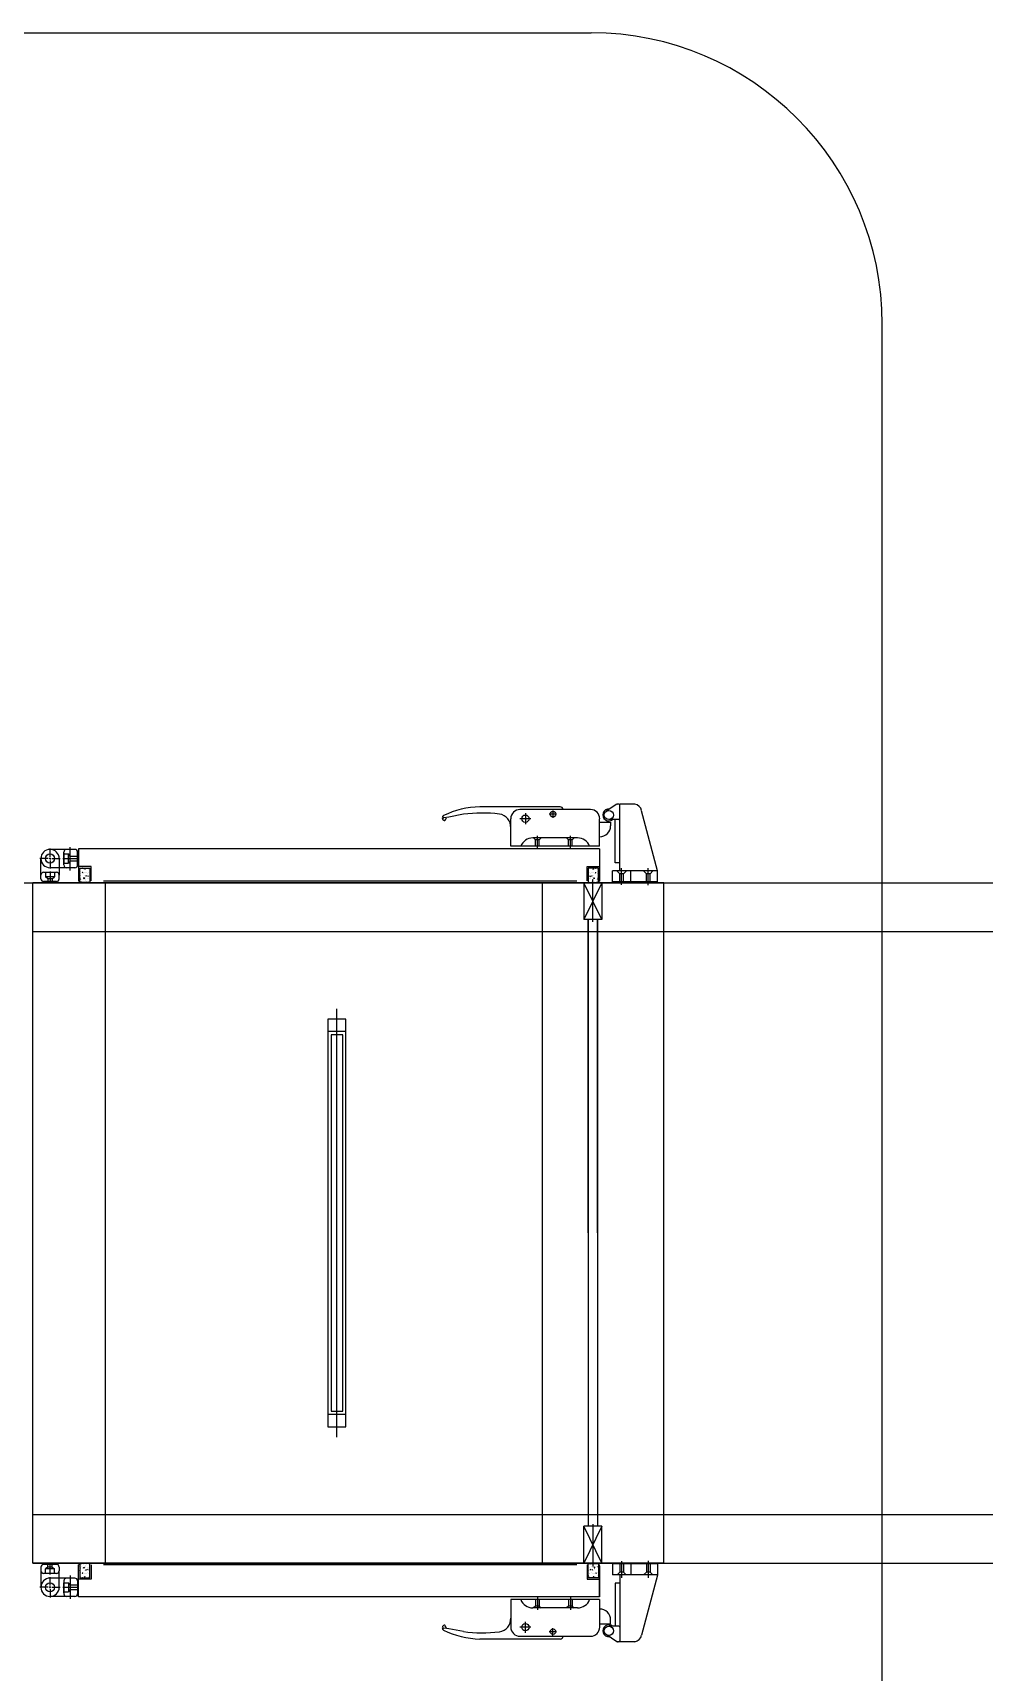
# Model space of a CAD drawing. Header units: millimetres. Extents: x 11414 to 120121, y 3637 to 81420.
# Drawn here: x 95517 to 96497, y 62065 to 63752 of the extents above; entities that cross this region are included whole.
import ezdxf
from ezdxf.enums import TextEntityAlignment as Align

# ---------------------------------------------------------------- set-up
doc = ezdxf.new("R2010")
doc.units = ezdxf.units.MM
doc.header["$LTSCALE"] = 100
doc.layers.get('0').update_dxf_attribs({"color": 251})
for name, color, linetype in [('ARC-7$0$ARCH', 9, 'Continuous'), ('ARC-7$0$동물실', 9, 'Continuous'), ('ARC-7$0$방화석고', 9, 'Continuous'), ('REC', 21, 'Continuous'), ('sp', 21, 'Continuous')]:
    doc.layers.add(name, color=color, linetype=linetype)
doc.styles.add('ARC-7$0$돋움', font='')
doc.styles.add('ARC-7$0$울릉도l', font='')
doc.styles.get('ARC-7$0$돋움').set_extended_font_data('DotumChe')
doc.styles.get('ARC-7$0$울릉도l').set_extended_font_data('Dotum')

# ---------------------------------------------------------------- blocks, each defined once
blk = doc.blocks.new('ARC-7')
at = {"layer": 'ARC-7$0$동물실', "color": 251}
for p, q in [((677134.4, -434827.4), (677123.3, -434834.8)), ((677136.5, -434827.4), (677134.9, -434827.4)), ((677137.5, -434896.2), (677137.5, -434827.3)), ((677153, -434827.3), (677137.5, -434827.3)), ((677137.5, -434842.4), (677137.5, -434828.2)), ((676955.1, -434840.4), (676955.2, -434839.9)), ((676961.3, -434840.8), (676956.1, -434841.5)), ((676976.3, -434837.8), (676961.3, -434840.8)), ((677076.1, -434830.1), (676993.2, -434830.1)), ((677025.1, -434870.7), (677025.1, -434842.4)), ((677107.3, -434833), (677034.6, -434833)), ((677045.9, -434842.4), (677034.6, -434842.4)), ((677040.2, -434836.7), (677040.2, -434848.1)), ((677072.3, -434837.7), (677064.8, -434837.7)), ((677068.6, -434833.9), (677068.6, -434841.4)), ((677116.7, -434870.7), (677116.7, -434842.4)), ((677116.7, -434845.9), (677128, -434845.9)), ((677136.5, -434843.3), (677126.1, -434843.3)), ((677128, -434845.9), (677128, -434849.7)), ((677132.7, -434887.7), (677132.7, -434843.3)), ((677176.1, -434895.9), (677159.8, -434834.2)), ((677094, -434862.2), (677047.8, -434862.2)), ((677050.6, -434864.1), (677048.7, -434862.2)), ((677052.5, -434873.1), (677052.5, -434860.1)), ((677054.4, -434864.1), (677056.3, -434862.2)), ((677084.6, -434864.1), (677082.7, -434862.2)), ((677086.5, -434873.1), (677086.5, -434860.1)), ((677088.4, -434864.1), (677090.3, -434862.2)), ((677116.7, -434860.1), (677116.7, -434860.1)), ((676550.6, -434881.5), (676550.6, -434873.1)), ((676576.1, -434874), (676550.6, -434874)), ((676550.6, -434874), (676550.6, -434874)), ((676564.7, -434890), (676564.7, -434876.8)), ((676564.7, -434877.8), (676564.7, -434888.2)), ((676564.7, -434889.1), (676564.7, -434878.7)), ((676564.7, -434878.7), (676569.5, -434878.7)), ((676569.5, -434888.2), (676569.5, -434878.7)), ((676571.4, -434881.1), (676569.5, -434878.7)), ((676571.4, -434895.7), (676571.4, -434871.6)), ((676578.9, -434890), (676578.9, -434876.8)), ((677116.7, -434873.5), (676580, -434873.5)), ((676580, -434873.5), (676580, -434906.6)), ((677116.7, -434870.7), (677025.1, -434870.7)), ((677054.4, -434864.1), (677050.6, -434864.1)), ((677050.6, -434870.7), (677050.6, -434864.1)), ((677054.4, -434870.7), (677054.4, -434864.1)), ((677088.4, -434864.1), (677084.6, -434864.1)), ((677084.6, -434870.7), (677084.6, -434864.1)), ((677088.4, -434870.7), (677088.4, -434864.1)), ((677116.7, -434873.5), (677116.7, -434906.6)), ((676548.7, -434883.4), (676540.2, -434883.4)), ((676541.2, -434900.4), (676541.2, -434883.4)), ((676541.2, -434883.4), (676541.2, -434883.4)), ((676551.5, -434883.4), (676549.6, -434883.4)), ((676550.6, -434882.5), (676550.6, -434884.4)), ((676550.6, -434885.3), (676550.6, -434893.8)), ((676576.1, -434892.9), (676550.6, -434892.9)), ((676552.5, -434883.4), (676561, -434883.4)), ((676560, -434883.4), (676560, -434892.8)), ((676560, -434892.8), (676560, -434900.4)), ((676563.8, -434883.4), (676578.9, -434883.4)), ((676564.7, -434888.2), (676569.5, -434888.2)), ((676571.4, -434885.8), (676569.5, -434888.2)), ((676571.4, -434881.1), (676578.9, -434881.1)), ((676571.4, -434885.8), (676571.4, -434881.1)), ((676571.4, -434885.8), (676578.9, -434885.8)), ((676593, -434891.7), (676580, -434891.7)), ((676581.2, -434907.9), (676581.2, -434893.3)), ((676581.2, -434893.3), (676591.7, -434893.3)), ((676581.3, -434895.1), (676581.3, -434895.1)), ((676582.3, -434894.9), (676582.3, -434894.9)), ((676584.2, -434893.3), (676584.1, -434893.4)), ((676584.1, -434893.3), (676584.1, -434893.4)), ((676584.7, -434894.6), (676584.7, -434894.6)), ((676585.9, -434893.5), (676585.9, -434893.5)), ((676586, -434894.8), (676586, -434894.8)), ((676586.9, -434894), (676586.3, -434894)), ((676586.3, -434894), (676586.4, -434894.6)), ((676586.9, -434894), (676586.4, -434894.6)), ((676586.8, -434894.1), (676586.8, -434894.1)), ((676590.7, -434893.8), (676590.7, -434893.8)), ((676590.7, -434894.2), (676590.7, -434894.2)), ((676591, -434893.7), (676591, -434893.7)), ((676591.7, -434893.3), (676591.7, -434907.9)), ((676591.7, -434895), (676591.7, -434895.1)), ((676591.7, -434895.1), (676591.7, -434895.1)), ((676593, -434906.5), (676593, -434891.7)), ((677103.7, -434906.5), (677103.7, -434891.7)), ((677103.7, -434891.7), (677116.7, -434891.7)), ((677104.7, -434895), (677104.8, -434895.1)), ((677104.7, -434895.1), (677104.8, -434895.1)), ((677104.9, -434893.3), (677104.9, -434907.9)), ((677115.5, -434893.3), (677104.9, -434893.3)), ((677105.5, -434893.7), (677105.5, -434893.7)), ((677105.7, -434894.2), (677105.7, -434894.2)), ((677105.8, -434893.8), (677105.8, -434893.8)), ((677109.6, -434894), (677110, -434894.6)), ((677109.6, -434894), (677110.1, -434894)), ((677109.6, -434894.1), (677109.6, -434894.1)), ((677110.1, -434894), (677110, -434894.6)), ((677110.5, -434893.5), (677110.5, -434893.5)), ((677110.5, -434894.8), (677110.5, -434894.8)), ((677111.7, -434894.6), (677111.7, -434894.6)), ((677112.2, -434893.3), (677112.3, -434893.4)), ((677112.4, -434893.3), (677112.3, -434893.4)), ((677114.1, -434894.9), (677114.1, -434894.9)), ((677115.1, -434895.1), (677115.1, -434895.1)), ((677115.5, -434907.9), (677115.5, -434893.3)), ((677176.2, -434896.2), (677129.9, -434896.2)), ((677129.9, -434907.4), (677129.9, -434896.2)), ((677137.5, -434887.7), (677132.7, -434887.7)), ((677137.5, -434899.1), (677134.6, -434896.3)), ((677139.3, -434910.4), (677139.3, -434893.2)), ((677141.2, -434899.1), (677144.1, -434896.3)), ((677148.8, -434907.4), (677148.8, -434896.2)), ((677164.8, -434899), (677162, -434896.2)), ((677166.7, -434910.8), (677166.7, -434893.2)), ((677168.6, -434899), (677171.4, -434896.2)), ((677176.2, -434907.4), (677176.2, -434896.3)), ((651482.8, -434908.5), (676532.8, -434908.5)), ((676532.8, -434908.5), (676532.8, -434908.5)), ((676532.8, -434908.5), (678332.8, -434908.5)), ((677182.8, -434908.5), (676532.8, -434908.5)), ((676532.8, -435608.5), (676532.8, -434908.5)), ((676541.2, -434904.2), (676541.2, -434900.4)), ((676557.2, -434897.6), (676544, -434897.6)), ((676557.2, -434907), (676544, -434907)), ((676545.9, -434897.6), (676545.9, -434902.3)), ((676555.3, -434902.3), (676545.9, -434902.3)), ((676548.2, -434904.2), (676545.9, -434902.3)), ((676552.9, -434904.2), (676548.2, -434904.2)), ((676548.2, -434904.2), (676548.2, -434907)), ((676550.6, -434896.6), (676550.6, -434908.2)), ((676552.9, -434904.2), (676555.3, -434902.3)), ((676552.9, -434904.2), (676552.9, -434907)), ((676555.3, -434897.6), (676555.3, -434902.3)), ((676560, -434904.2), (676560, -434900.4)), ((676581.2, -434906.6), (676580, -434906.6)), ((676581.4, -434900.6), (676581.2, -434900.5)), ((676581.4, -434900.6), (676581.2, -434900.9)), ((676591.7, -434907.9), (676581.2, -434907.9)), ((676581.3, -434907), (676581.3, -434907)), ((676581.6, -434904.4), (676581.4, -434905)), ((676582.1, -434904.7), (676581.4, -434905)), ((676582.1, -434904.7), (676581.6, -434904.4)), ((676581.7, -434901.4), (676581.7, -434901.4)), ((676582.1, -434897), (676582.1, -434897)), ((676582.7, -434907.7), (676582.1, -434907.6)), ((676582.1, -434907.6), (676582.2, -434907.9)), ((676582.2, -434898.4), (676582.2, -434898.4)), ((676582.2, -434903.1), (676582.2, -434903.1)), ((676582.7, -434907.7), (676582.5, -434907.9)), ((676583.2, -434905), (676583.2, -434905)), ((676583.4, -434906.9), (676583.4, -434906.9)), ((676583.9, -434897.6), (676583.7, -434898.1)), ((676584.4, -434897.9), (676583.7, -434898.1)), ((676584.4, -434897.9), (676583.9, -434897.6)), ((676584.1, -434898.3), (676584.1, -434898.3)), ((676584.9, -434898.4), (676584.9, -434898.4)), ((676585.2, -434903.3), (676585.3, -434904.2)), ((676586.1, -434903.4), (676585.2, -434903.3)), ((676586.1, -434903.4), (676585.3, -434904.2)), ((676585.5, -434907.4), (676585.5, -434907.4)), ((676585.6, -434904.2), (676585.6, -434904.2)), ((676585.7, -434901.1), (676585.7, -434901.1)), ((676585.7, -434901.3), (676585.7, -434901.3)), ((676585.8, -434897.9), (676585.8, -434897.9)), ((676586.8, -434904.5), (676586.8, -434904.5)), ((676586.8, -434906.1), (676586.8, -434906.1)), ((676587.1, -434897.3), (676587.1, -434897.3)), ((676587.2, -434900.4), (676587.2, -434900.4)), ((676587.3, -434903.4), (676587.3, -434903.4)), ((676588.2, -434901.1), (676587.6, -434901.1)), ((676587.6, -434901.1), (676587.7, -434901.7)), ((676588.2, -434901.1), (676587.7, -434901.7)), ((676588.2, -434897.6), (676588.2, -434897.6)), ((676588.4, -434907.1), (676588.4, -434907.1)), ((676589.1, -434898.5), (676589.1, -434898.5)), ((676589.1, -434904.2), (676589.1, -434904.2)), ((676589.3, -434900.8), (676589.3, -434900.8)), ((676589.6, -434901.4), (676589.4, -434901.9)), ((676590, -434901.7), (676589.4, -434901.9)), ((676590, -434901.7), (676589.6, -434901.4)), ((676590.3, -434906.8), (676590.3, -434906.8)), ((676590.4, -434897.4), (676590.4, -434897.4)), ((676590.4, -434903.6), (676590.4, -434903.6)), ((676590.5, -434900.5), (676590.5, -434900.5)), ((676590.6, -434897.3), (676590.6, -434897.3)), ((676591.6, -434900.5), (676591.6, -434900.5)), ((677093.2, -434906.6), (676605.7, -434906.6)), ((676607.8, -435608.5), (676607.8, -434908.5)), ((677057.8, -435608.5), (677057.8, -434908.5)), ((677114.8, -434908.5), (677096, -434908.5)), ((677114.8, -434908.5), (677096, -434908.5)), ((677119.1, -434946.2), (677100.3, -434908.5)), ((677119.1, -434908.5), (677100.3, -434946.2)), ((677100.3, -434908.5), (677100.3, -434946.2)), ((677104.8, -434900.5), (677104.8, -434900.5)), ((677104.9, -434907.9), (677115.5, -434907.9)), ((677105.8, -434897.3), (677105.8, -434897.3)), ((677105.9, -434900.5), (677105.9, -434900.5)), ((677106, -434897.4), (677106, -434897.4)), ((677106.1, -434903.6), (677106.1, -434903.6)), ((677106.2, -434906.8), (677106.2, -434906.8)), ((677106.4, -434901.7), (677106.9, -434901.4)), ((677106.4, -434901.7), (677107.1, -434901.9)), ((677106.9, -434901.4), (677107.1, -434901.9)), ((677107.2, -434900.8), (677107.2, -434900.8)), ((677107.3, -434898.5), (677107.3, -434898.5)), ((677107.3, -434904.2), (677107.3, -434904.2)), ((677108, -434907.1), (677108, -434907.1)), ((677108.3, -434897.6), (677108.3, -434897.6)), ((677108.3, -434901.1), (677108.7, -434901.7)), ((677108.3, -434901.1), (677108.8, -434901.1)), ((677108.8, -434901.1), (677108.7, -434901.7)), ((677109.2, -434903.4), (677109.2, -434903.4)), ((677109.3, -434897.3), (677109.3, -434897.3)), ((677109.3, -434900.4), (677109.3, -434900.4)), ((677109.7, -434904.5), (677109.7, -434904.5)), ((677109.7, -434948.5), (677109.7, -434904.9)), ((677109.7, -434906.1), (677109.7, -434906.1)), ((677110.4, -434903.4), (677111.2, -434903.3)), ((677110.4, -434903.4), (677111.1, -434904.2)), ((677110.6, -434897.9), (677110.6, -434897.9)), ((677110.7, -434901.1), (677110.7, -434901.1)), ((677110.7, -434901.3), (677110.7, -434901.3)), ((677110.8, -434904.2), (677110.8, -434904.2)), ((677110.9, -434907.4), (677110.9, -434907.4)), ((677111.2, -434903.3), (677111.1, -434904.2)), ((677111.5, -434898.4), (677111.5, -434898.4)), ((677112, -434897.9), (677112.5, -434897.6)), ((677112, -434897.9), (677112.7, -434898.1)), ((677112.4, -434898.3), (677112.4, -434898.3)), ((677112.5, -434897.6), (677112.7, -434898.1)), ((677113, -434906.9), (677113, -434906.9)), ((677113.2, -434905), (677113.2, -434905)), ((677113.7, -434907.7), (677114.3, -434907.6)), ((677113.7, -434907.7), (677113.9, -434907.9)), ((677114.2, -434898.4), (677114.2, -434898.4)), ((677114.2, -434903.1), (677114.2, -434903.1)), ((677114.3, -434907.6), (677114.2, -434907.9)), ((677114.3, -434904.7), (677114.8, -434904.4)), ((677114.3, -434904.7), (677115, -434905)), ((677114.4, -434897), (677114.4, -434897)), ((677114.8, -434901.4), (677114.8, -434901.4)), ((677114.8, -434904.4), (677115, -434905)), ((677115, -434900.6), (677115.3, -434900.5)), ((677115, -434900.6), (677115.3, -434900.9)), ((677115.2, -434907), (677115.2, -434907)), ((677115.5, -434906.6), (677116.7, -434906.6)), ((677119.1, -434908.5), (677119.1, -434946.2)), ((677176.2, -434907.4), (677129.9, -434907.4)), ((677141.2, -434899.1), (677137.5, -434899.1)), ((677137.5, -434907.4), (677137.5, -434899.1)), ((677141.2, -434907.4), (677141.2, -434899.1)), ((677168.6, -434899), (677164.8, -434899)), ((677164.8, -434907.4), (677164.8, -434899)), ((677168.6, -434907.4), (677168.6, -434899)), ((677182.8, -435608.5), (677182.8, -434908.5)), ((677119.1, -434946.2), (677100.3, -434946.2)), ((677104.9, -434946.2), (677104.9, -435570.7)), ((677104.9, -435268.7), (677104.9, -434946.2)), ((677114.5, -434946.2), (677114.5, -435570.7)), ((677114.5, -435268.7), (677114.5, -434946.2)), ((676846.1, -435478.9), (676846.1, -435038)), ((676836.8, -435048.6), (676836.8, -435468.3)), ((676855.3, -435048.6), (676836.8, -435048.6)), ((676855.3, -435061.5), (676836.8, -435061.5)), ((676840.1, -435064.7), (676840.1, -435452.2)), ((676852.1, -435064.7), (676840.1, -435064.7)), ((676852.1, -435452.2), (676852.1, -435064.7)), ((676855.3, -435468.3), (676855.3, -435048.6)), ((676840.1, -435452.2), (676852.1, -435452.2)), ((676836.8, -435455.4), (676855.3, -435455.4)), ((676836.8, -435468.3), (676855.3, -435468.3)), ((676532.8, -435558.5), (678282.8, -435558.5)), ((677100.3, -435608.5), (677100.3, -435570.7)), ((677119.1, -435570.7), (677100.3, -435608.5)), ((677119.1, -435608.5), (677100.3, -435570.7)), ((677119.1, -435570.7), (677100.3, -435570.7)), ((677109.7, -435568.4), (677109.7, -435612)), ((677119.1, -435608.5), (677119.1, -435570.7)), ((676532.8, -435608.5), (678282.8, -435608.5)), ((677182.8, -435608.5), (676532.8, -435608.5)), ((676541.2, -435612.7), (676541.2, -435616.5)), ((676541.2, -435616.5), (676541.2, -435633.5)), ((676557.2, -435609.9), (676544, -435609.9)), ((676557.2, -435619.3), (676544, -435619.3)), ((676548.2, -435612.7), (676545.9, -435614.6)), ((676555.3, -435614.6), (676545.9, -435614.6)), ((676545.9, -435619.3), (676545.9, -435614.6)), ((676548.2, -435612.7), (676548.2, -435609.9)), ((676552.9, -435612.7), (676548.2, -435612.7)), ((676550.6, -435620.3), (676550.6, -435608.7)), ((676552.9, -435612.7), (676552.9, -435609.9)), ((676552.9, -435612.7), (676555.3, -435614.6)), ((676555.3, -435619.3), (676555.3, -435614.6)), ((676560, -435612.7), (676560, -435616.5)), ((676560, -435624.1), (676560, -435616.5)), ((676571.4, -435621.2), (676571.4, -435645.3)), ((676580, -435643.4), (676580, -435610.3)), ((676581.2, -435610.3), (676580, -435610.3)), ((676591.7, -435609), (676581.2, -435609)), ((676581.2, -435609), (676581.2, -435623.6)), ((676581.4, -435616.4), (676581.2, -435616.1)), ((676581.4, -435616.4), (676581.2, -435616.5)), ((676581.3, -435610), (676581.3, -435610)), ((676581.3, -435621.9), (676581.3, -435621.9)), ((676582.1, -435612.3), (676581.4, -435612)), ((676581.6, -435612.6), (676581.4, -435612)), ((676582.1, -435612.3), (676581.6, -435612.6)), ((676581.7, -435615.6), (676581.7, -435615.6)), ((676582.1, -435609.4), (676582.2, -435609.1)), ((676582.7, -435609.3), (676582.1, -435609.4)), ((676582.1, -435619.9), (676582.1, -435619.9)), ((676582.2, -435613.9), (676582.2, -435613.9)), ((676582.2, -435618.6), (676582.2, -435618.6)), ((676582.3, -435622.1), (676582.3, -435622.1)), ((676582.7, -435609.3), (676582.5, -435609.1)), ((676583.2, -435612), (676583.2, -435612)), ((676583.4, -435610.1), (676583.4, -435610.1)), ((676584.4, -435619.1), (676583.7, -435618.9)), ((676583.9, -435619.4), (676583.7, -435618.9)), ((676584.4, -435619.1), (676583.9, -435619.4)), ((676584.1, -435618.7), (676584.1, -435618.7)), ((676584.9, -435618.6), (676584.9, -435618.6)), ((676585.2, -435613.7), (676585.3, -435612.8)), ((676586.1, -435613.6), (676585.2, -435613.7)), ((676586.1, -435613.6), (676585.3, -435612.8)), ((676585.5, -435609.6), (676585.5, -435609.6)), ((676585.6, -435612.8), (676585.6, -435612.8)), ((676585.7, -435615.7), (676585.7, -435615.7)), ((676585.7, -435615.9), (676585.7, -435615.9)), ((676585.8, -435619.1), (676585.8, -435619.1)), ((676586.8, -435610.9), (676586.8, -435610.9)), ((676586.8, -435612.4), (676586.8, -435612.4)), ((676587.1, -435619.7), (676587.1, -435619.7)), ((676587.2, -435616.6), (676587.2, -435616.6)), ((676587.3, -435613.6), (676587.3, -435613.6)), ((676587.6, -435615.9), (676587.7, -435615.3)), ((676588.2, -435615.8), (676587.6, -435615.9)), ((676588.2, -435615.8), (676587.7, -435615.3)), ((676588.2, -435619.4), (676588.2, -435619.4)), ((676588.4, -435609.9), (676588.4, -435609.9)), ((676589.1, -435612.8), (676589.1, -435612.8)), ((676589.1, -435618.5), (676589.1, -435618.5)), ((676589.3, -435616.2), (676589.3, -435616.2)), ((676590, -435615.3), (676589.4, -435615.1)), ((676589.6, -435615.6), (676589.4, -435615.1)), ((676590, -435615.3), (676589.6, -435615.6)), ((676590.3, -435610.2), (676590.3, -435610.2)), ((676590.4, -435613.4), (676590.4, -435613.4)), ((676590.4, -435619.6), (676590.4, -435619.6)), ((676590.5, -435616.5), (676590.5, -435616.5)), ((676590.6, -435619.7), (676590.6, -435619.7)), ((676591.6, -435616.5), (676591.6, -435616.5)), ((676591.7, -435623.6), (676591.7, -435609)), ((676591.7, -435621.9), (676591.7, -435621.9)), ((676591.7, -435622), (676591.7, -435621.9)), ((676593, -435610.4), (676593, -435625.2)), ((677093.2, -435610.3), (676605.7, -435610.3)), ((677114.8, -435608.5), (677096, -435608.5)), ((677103.7, -435610.4), (677103.7, -435625.2)), ((677104.9, -435609), (677115.5, -435609)), ((677104.9, -435623.6), (677104.9, -435609)), ((677105.3, -435621.6), (677105.4, -435621.6)), ((677105.3, -435621.7), (677105.4, -435621.6)), ((677105.4, -435616.2), (677105.4, -435616.2)), ((677106.4, -435619.4), (677106.4, -435619.4)), ((677106.6, -435616.2), (677106.6, -435616.2)), ((677106.6, -435619.3), (677106.6, -435619.3)), ((677106.7, -435613.1), (677106.7, -435613.1)), ((677106.8, -435609.9), (677106.8, -435609.9)), ((677107, -435615), (677107.7, -435614.8)), ((677107, -435615), (677107.5, -435615.3)), ((677107.5, -435615.3), (677107.7, -435614.8)), ((677107.8, -435615.9), (677107.8, -435615.9)), ((677107.9, -435612.5), (677107.9, -435612.5)), ((677107.9, -435618.2), (677107.9, -435618.2)), ((677108.6, -435609.6), (677108.6, -435609.6)), ((677108.9, -435615.5), (677109.3, -435615)), ((677108.9, -435615.5), (677109.4, -435615.6)), ((677108.9, -435619.1), (677108.9, -435619.1)), ((677109.4, -435615.6), (677109.3, -435615)), ((677109.8, -435613.3), (677109.8, -435613.3)), ((677109.9, -435616.3), (677109.9, -435616.3)), ((677109.9, -435619.4), (677109.9, -435619.4)), ((677110.2, -435622.6), (677110.6, -435622.1)), ((677110.3, -435610.6), (677110.3, -435610.6)), ((677110.3, -435612.1), (677110.3, -435612.1)), ((677110.7, -435622.7), (677110.6, -435622.1)), ((677111, -435613.3), (677111.7, -435612.5)), ((677111, -435613.3), (677111.8, -435613.4)), ((677111.1, -435621.9), (677111.1, -435621.9)), ((677111.2, -435618.8), (677111.2, -435618.8)), ((677111.3, -435615.6), (677111.3, -435615.6)), ((677111.4, -435612.5), (677111.4, -435612.5)), ((677111.4, -435615.4), (677111.4, -435615.4)), ((677111.5, -435609.3), (677111.5, -435609.3)), ((677111.8, -435613.4), (677111.7, -435612.5)), ((677112.1, -435618.3), (677112.1, -435618.3)), ((677112.4, -435622.1), (677112.4, -435622.1)), ((677112.6, -435618.8), (677113.3, -435618.6)), ((677112.6, -435618.8), (677113.1, -435619.1)), ((677113, -435618.4), (677113, -435618.4)), ((677113.1, -435619.1), (677113.3, -435618.6)), ((677113.6, -435609.8), (677113.6, -435609.8)), ((677113.8, -435611.7), (677113.8, -435611.7)), ((677114.3, -435609), (677114.6, -435608.8)), ((677114.3, -435609), (677114.9, -435609.1)), ((677114.7, -435621.7), (677114.7, -435621.7)), ((677114.9, -435609.1), (677114.8, -435608.8)), ((677114.8, -435613.6), (677114.8, -435613.6)), ((677114.8, -435618.3), (677114.8, -435618.3)), ((677114.9, -435612), (677115.6, -435611.7)), ((677114.9, -435612), (677115.4, -435612.3)), ((677115, -435619.6), (677115, -435619.6)), ((677115.4, -435612.3), (677115.6, -435611.7)), ((677115.4, -435615.3), (677115.4, -435615.3)), ((677115.5, -435609), (677115.5, -435623.6)), ((677115.5, -435610.3), (677116.7, -435610.3)), ((677115.6, -435616.1), (677115.9, -435615.8)), ((677115.6, -435616.1), (677115.9, -435616.2)), ((677115.7, -435621.6), (677115.7, -435621.6)), ((677115.8, -435609.7), (677115.8, -435609.7)), ((677116.7, -435643.4), (677116.7, -435610.3)), ((677116.7, -435611.3), (677116.7, -435643.4)), ((677176.2, -435609.5), (677129.9, -435609.5)), ((677129.9, -435609.5), (677129.9, -435620.7)), ((677176.2, -435620.7), (677129.9, -435620.7)), ((677137.5, -435617.8), (677134.6, -435620.6)), ((677137.5, -435609.5), (677137.5, -435617.8)), ((677141.2, -435617.8), (677137.5, -435617.8)), ((677137.5, -435620.7), (677137.5, -435689.6)), ((677139.3, -435606.5), (677139.3, -435623.7)), ((677141.2, -435609.5), (677141.2, -435617.8)), ((677141.2, -435617.8), (677144.1, -435620.6)), ((677148.8, -435609.5), (677148.8, -435620.7)), ((677176.1, -435621), (677159.8, -435682.7)), ((677164.8, -435617.9), (677162, -435620.7)), ((677164.8, -435609.5), (677164.8, -435617.9)), ((677168.6, -435617.9), (677164.8, -435617.9)), ((677166.7, -435606.1), (677166.7, -435623.7)), ((677168.6, -435609.5), (677168.6, -435617.9)), ((677168.6, -435617.9), (677171.4, -435620.7)), ((677176.2, -435609.5), (677176.2, -435620.6)), ((676548.7, -435633.5), (676540.2, -435633.5)), ((676541.2, -435633.5), (676541.2, -435633.5)), ((676551.5, -435633.5), (676549.6, -435633.5)), ((676550.6, -435631.6), (676550.6, -435623.1)), ((676576.1, -435624), (676550.6, -435624)), ((676550.6, -435634.4), (676550.6, -435632.5)), ((676550.6, -435635.4), (676550.6, -435643.9)), ((676552.5, -435633.5), (676561, -435633.5)), ((676560, -435633.5), (676560, -435624.1)), ((676563.8, -435633.5), (676578.9, -435633.5)), ((676564.7, -435626.9), (676564.7, -435640.1)), ((676564.7, -435627.8), (676564.7, -435638.2)), ((676564.7, -435639.1), (676564.7, -435628.8)), ((676564.7, -435628.8), (676569.5, -435628.8)), ((676564.7, -435638.2), (676569.5, -435638.2)), ((676569.5, -435628.8), (676569.5, -435638.2)), ((676571.4, -435631.1), (676569.5, -435628.8)), ((676571.4, -435635.8), (676569.5, -435638.2)), ((676571.4, -435631.1), (676578.9, -435631.1)), ((676571.4, -435631.1), (676571.4, -435635.8)), ((676571.4, -435635.8), (676578.9, -435635.8)), ((676578.9, -435626.9), (676578.9, -435640.1)), ((676593, -435625.2), (676580, -435625.2)), ((676581.2, -435623.6), (676591.7, -435623.6)), ((676584.2, -435623.7), (676584.1, -435623.6)), ((676584.1, -435623.7), (676584.1, -435623.6)), ((676584.7, -435622.4), (676584.7, -435622.4)), ((676585.9, -435623.5), (676585.9, -435623.5)), ((676586, -435622.2), (676586, -435622.2)), ((676586.3, -435623), (676586.4, -435622.4)), ((676586.9, -435622.9), (676586.3, -435623)), ((676586.9, -435622.9), (676586.4, -435622.4)), ((676586.8, -435622.9), (676586.8, -435622.9)), ((676590.7, -435622.8), (676590.7, -435622.8)), ((676590.7, -435623.1), (676590.7, -435623.1)), ((676591, -435623.3), (676591, -435623.3)), ((677103.7, -435625.2), (677116.7, -435625.2)), ((677115.5, -435623.6), (677104.9, -435623.6)), ((677106.1, -435623), (677106.1, -435623)), ((677106.3, -435622.5), (677106.3, -435622.5)), ((677106.4, -435622.8), (677106.4, -435622.8)), ((677110.2, -435622.6), (677110.7, -435622.7)), ((677110.2, -435622.6), (677110.2, -435622.6)), ((677111.1, -435623.2), (677111.1, -435623.2)), ((677112.8, -435623.4), (677113, -435623.3)), ((677113, -435623.4), (677113, -435623.3)), ((677132.7, -435629.2), (677132.7, -435673.6)), ((677137.5, -435629.2), (677132.7, -435629.2)), ((676576.1, -435642.9), (676550.6, -435642.9)), ((676550.6, -435642.9), (676550.6, -435642.9)), ((677116.7, -435643.4), (676580, -435643.4)), ((677116.7, -435646.2), (677025.1, -435646.2)), ((677025.1, -435646.2), (677025.1, -435674.5)), ((677094, -435654.7), (677047.8, -435654.7)), ((677050.6, -435652.8), (677048.7, -435654.7)), ((677050.6, -435646.2), (677050.6, -435652.8)), ((677054.4, -435652.8), (677050.6, -435652.8)), ((677052.5, -435643.8), (677052.5, -435656.8)), ((677054.4, -435646.2), (677054.4, -435652.8)), ((677054.4, -435652.8), (677056.3, -435654.7)), ((677084.6, -435652.8), (677082.7, -435654.7)), ((677084.6, -435646.2), (677084.6, -435652.8)), ((677088.4, -435652.8), (677084.6, -435652.8)), ((677086.5, -435643.8), (677086.5, -435656.8)), ((677088.4, -435646.2), (677088.4, -435652.8)), ((677088.4, -435652.8), (677090.3, -435654.7)), ((677116.7, -435646.2), (677116.7, -435674.5)), ((677040.2, -435680.2), (677040.2, -435668.9)), ((677116.7, -435656.9), (677116.7, -435656.9)), ((677116.7, -435671), (677128, -435671)), ((677128, -435671), (677128, -435667.2)), ((676955.1, -435676.6), (676955.2, -435677)), ((676961.3, -435676.1), (676956.1, -435675.4)), ((676976.3, -435679.1), (676961.3, -435676.1)), ((677076.1, -435686.8), (676993.2, -435686.8)), ((677045.9, -435674.5), (677034.6, -435674.5)), ((677107.3, -435684), (677034.6, -435684)), ((677072.3, -435679.2), (677064.8, -435679.2)), ((677068.6, -435683), (677068.6, -435675.5)), ((677134.4, -435689.5), (677123.3, -435682.2)), ((677136.5, -435673.6), (677126.1, -435673.6)), ((677136.5, -435689.5), (677134.9, -435689.5)), ((677137.5, -435674.5), (677137.5, -435688.7)), ((677153, -435689.6), (677137.5, -435689.6))]:
    blk.add_line(p, q, dxfattribs=at)
for centre, radius in [((677040.2, -434842.4), 3.78), ((677068.6, -434837.7), 2.83), ((677126.1, -434838.6), 4.72), ((676550.6, -434883.4), 4.72), ((676550.6, -435633.5), 4.72), ((677040.2, -435674.5), 3.78), ((677068.6, -435679.2), 2.83), ((677126.1, -435678.3), 4.72)]:
    blk.add_circle(centre, radius, dxfattribs=at)
for centre, radius, start, end in [((677134.9, -434828.4), 0.944, 90, 123.4254), ((677136.5, -434828.4), 0.944, 0, 90), ((677150.8, -434836.5), 9.44, 14.8094, 76.709), ((676957.4, -434841.6), 2.83, 136.2669, 255.0997), ((676956.1, -434840.5), 0.944, 168.3763, 273.9335), ((676956.1, -434840.1), 0.944, 115.5273, 168.3763), ((676995.7, -434921.6), 91.5, 91.531, 115.8646), ((676956.9, -434843.4), 0.944, 255.0997, 327.3125), ((676949.9, -434839), 9.21, 327.3125, 345.3084), ((676995.7, -434996), 159.4, 83.6062, 96.9945), ((677011.5, -434851.1), 13.6, 356.7888, 81.9712), ((677034.6, -434842.4), 9.44, 90, 180), ((677076.1, -434833), 2.83, 0, 90), ((677107.3, -434842.4), 9.44, 0, 90), ((677126.1, -434838.6), 6.13, 84.5114, 309.7151), ((677136.5, -434842.4), 0.944, 270, 0), ((677047.8, -434875.4), 13.2, 90, 159.0752), ((677094, -434875.4), 13.2, 20.9248, 90), ((677116.7, -434849.7), 11.3, 270, 0), ((676550.6, -434883.4), 9.44, 90, 180), ((676550.6, -434883.4), 9.44, 0, 90), ((676567.6, -434876.8), 2.83, 90, 180), ((676576.1, -434876.8), 2.83, 0, 90), ((676550.6, -434883.4), 9.44, 180, 270), ((676567.6, -434890), 2.83, 180, 270), ((676576.1, -434890), 2.83, 270, 0), ((677175.2, -434896.3), 0.944, 0, 14.8094), ((676544, -434900.4), 2.83, 90, 180), ((676544, -434904.2), 2.83, 180, 270), ((676557.2, -434900.4), 2.83, 0, 90), ((676557.2, -434904.2), 2.83, 270, 0), ((676544, -435612.7), 2.83, 90, 180), ((676544, -435616.5), 2.83, 180, 270), ((676557.2, -435612.7), 2.83, 0, 90), ((676557.2, -435616.5), 2.83, 270, 0), ((677175.2, -435620.6), 0.944, 345.1906, 0), ((676550.6, -435633.5), 9.44, 90, 180), ((676550.6, -435633.5), 9.44, 180, 270), ((676550.6, -435633.5), 9.44, 270, 0), ((676567.6, -435626.9), 2.83, 90, 180), ((676576.1, -435626.9), 2.83, 0, 90), ((676567.6, -435640.1), 2.83, 180, 270), ((676576.1, -435640.1), 2.83, 270, 0), ((677047.8, -435641.5), 13.2, 200.9248, 270), ((677094, -435641.5), 13.2, 270, 339.0752), ((677116.7, -435667.2), 11.3, 0, 90), ((676957.4, -435675.3), 2.83, 104.9003, 223.7331), ((676956.9, -435673.5), 0.944, 32.6875, 104.9003), ((677011.5, -435665.9), 13.6, 278.0288, 3.2112), ((677126.1, -435678.3), 6.13, 50.2849, 275.4886), ((676956.1, -435676.4), 0.944, 86.0665, 191.6237), ((676956.1, -435676.8), 0.944, 191.6237, 244.4727), ((676995.7, -435595.3), 91.5, 244.1354, 268.469), ((676949.9, -435678), 9.21, 14.6916, 32.6875), ((676995.7, -435520.9), 159.4, 263.0055, 276.3938), ((677034.6, -435674.5), 9.44, 180, 270), ((677076.1, -435684), 2.83, 270, 0), ((677107.3, -435674.5), 9.44, 270, 0), ((677134.9, -435688.6), 0.944, 236.5746, 270), ((677136.5, -435674.5), 0.944, 0, 90), ((677136.5, -435688.6), 0.944, 270, 0), ((677150.8, -435680.4), 9.44, 283.291, 345.1906)]:
    blk.add_arc(centre, radius, start, end, dxfattribs=at)
at = {"layer": 'ARC-7$0$방화석고', "color": 251, "linetype": 'Continuous'}
blk.add_line((676532.8, -434958.5), (678332.8, -434958.5), dxfattribs=at)
at = {"color": 251, "style": 'ARC-7$0$돋움'}
for tag, p in [('X2', (601933.6, -417318.4)), ('X3', (611533.6, -417318.4)), ('X4', (621433.6, -417318.4)), ('X6', (641231.6, -417318.4)), ('X7', (651133.6, -417318.5)), ('X8', (661033.6, -417318.4)), ('X9', (667633.6, -417318.4)), ('X10', (676133.6, -417318.5)), ('X11', (683633.6, -417318.5)), ('X5', (631333.6, -417375.7))]:
    blk.add_attdef(tag, text='', height=750, dxfattribs=at).set_placement(p, align=Align.MIDDLE_CENTER)
at = {"layer": 'ARC-7$0$ARCH', "color": 251}
for tag, height, style, p in [('Y11', 450, 'ARC-7$0$울릉도l', (593382.5, -427808.5)), ('Y10', 450, 'ARC-7$0$울릉도l', (593382.5, -435308.5)), ('Y9', 450, 'ARC-7$0$울릉도l', (593382.5, -443808.5)), ('Y8', 450, 'ARC-7$0$울릉도l', (593382.5, -450408.5)), ('Y7', 450, 'ARC-7$0$울릉도l', (593382.5, -460308.5)), ('Y6', 750, 'ARC-7$0$돋움', (593382.5, -470208.5))]:
    blk.add_attdef(tag, text='', height=height, rotation=90, dxfattribs=dict(at, style=style)).set_placement(p, align=Align.MIDDLE_CENTER)

msp = doc.modelspace()

# ---------------------------------------------------------------- linework, layer by layer
at = {"layer": 'REC', "color": 3, "linetype": 'Continuous'}
msp.add_line((90841.6, 63752, 0), (96091.6, 63752, 0), dxfattribs=at)
at = {"layer": 'sp', "color": 3, "linetype": 'Continuous'}
msp.add_line((96391.6, 61512.3, 0), (96391.6, 63452, 0), dxfattribs=at)
msp.add_arc((96091.6, 63452, 0), 300, 0, 90, dxfattribs=at)

# ---------------------------------------------------------------- block references
at = {"color": 21, "linetype": 'Continuous'}
msp.add_blockref('ARC-7', (-581016.2, 497785.5, 0), dxfattribs=at)

doc.saveas('drawing.dxf')
